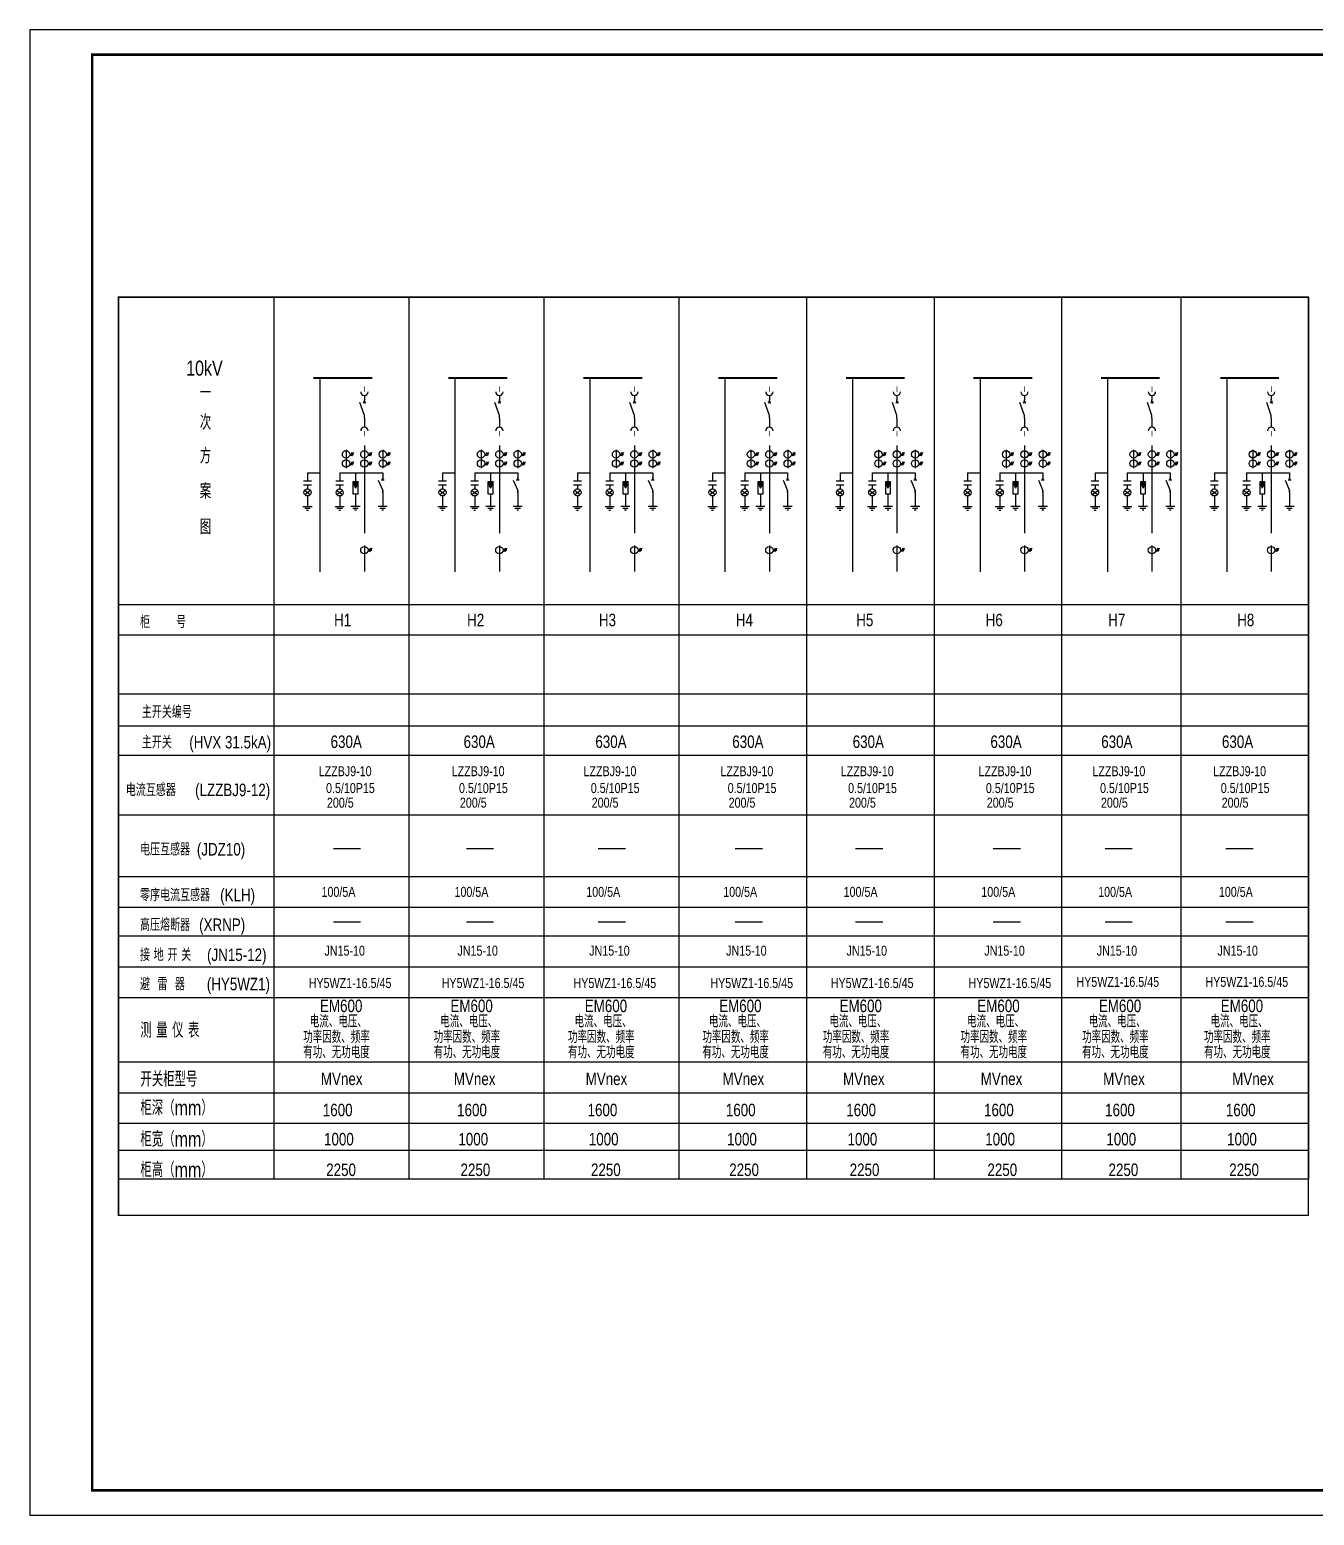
# Model space of a CAD drawing. Extents: x 562591 to 1355713, y 459382 to 835216.
# Drawn here: x 691192 to 742557, y 644552 to 703952 of the extents above; entities that cross this region are included whole.
import ezdxf

# ---------------------------------------------------------------- set-up
doc = ezdxf.new("R2010")
doc.units = 0
doc.header["$LTSCALE"] = 1000
doc.header["$MEASUREMENT"] = 0
for name, color, linetype in [('TEL_TITLE', 7, 'Continuous'), ('公共标注层', 8, 'Continuous'), ('动力平面导线层', 3, 'Continuous')]:
    doc.layers.add(name, color=color, linetype=linetype)
doc.styles.add('H1', font='jrs.shx', dxfattribs={"width": 0.7, "bigfont": 'jhz.shx'})
doc.styles.add('Lee', font='jrs.shx', dxfattribs={"bigfont": 'hztxt.shx'})

msp = doc.modelspace()

# ---------------------------------------------------------------- linework, layer by layer
at = {"color": 7}
for p, q in [((700958, 693256), (700958, 657989)), ((706356, 693256), (706356, 657989)), ((711754, 693256), (711754, 657989)), ((717152, 693256), (717152, 657989)), ((722251, 693256), (722251, 657989)), ((727351, 693256), (727351, 657989)), ((732451, 693256), (732451, 657989)), ((737219, 693256), (737219, 657989)), ((737219, 693256), (737219, 657989)), ((742319, 693256), (742319, 657989)), ((742319, 693256), (742319, 657989)), ((742319, 677383), (694744, 677383)), ((742319, 676104), (694744, 676104)), ((742319, 674933), (694744, 674933)), ((742319, 672552), (694744, 672552)), ((700958, 670860), (700958, 657989)), ((703338, 671209), (704425, 671209)), ((708655, 671209), (709742, 671209)), ((713925, 671209), (715012, 671209)), ((719400, 671209), (720487, 671209)), ((724215, 671209), (725302, 671209)), ((729723, 671209), (730809, 671209)), ((734193, 671209), (735280, 671209)), ((739020, 671209), (740107, 671209)), ((742319, 670080), (694744, 670080)), ((742319, 668856), (694744, 668856)), ((703338, 668286), (704425, 668286)), ((708655, 668286), (709742, 668286)), ((713925, 668286), (715012, 668286)), ((719400, 668286), (720487, 668286)), ((724215, 668286), (725302, 668286)), ((729723, 668286), (730809, 668286)), ((734193, 668286), (735280, 668286)), ((739020, 668286), (740107, 668286)), ((742319, 667703), (694744, 667703)), ((742319, 666470), (694744, 666470)), ((742319, 665245), (694744, 665245)), ((742319, 662671), (694744, 662671)), ((694744, 661447), (742319, 661447)), ((694744, 661447), (742319, 661447)), ((742319, 660222), (694744, 660222)), ((742319, 659142), (694744, 659142)), ((742319, 657989), (694744, 657989))]:
    msp.add_line(p, q, dxfattribs=at)
at = {"color": 0}
for p, q in [((704574, 688533), (704395, 689047)), ((704622, 689081), (704525, 689016)), ((704525, 689075), (704622, 689018)), ((704574, 689047), (704574, 689157)), ((709972, 688533), (709793, 689047)), ((710020, 689081), (709923, 689016)), ((709923, 689075), (710020, 689018)), ((709972, 689047), (709972, 689157)), ((715369, 688533), (715191, 689047)), ((715418, 689081), (715321, 689016)), ((715321, 689075), (715418, 689018)), ((715369, 689047), (715369, 689157)), ((720767, 688533), (720589, 689047)), ((720816, 689081), (720719, 689016)), ((720719, 689075), (720816, 689018)), ((720767, 689047), (720767, 689157)), ((725867, 688533), (725689, 689047)), ((725915, 689081), (725819, 689016)), ((725819, 689075), (725915, 689018)), ((725867, 689047), (725867, 689157)), ((730967, 688533), (730789, 689047)), ((731015, 689081), (730919, 689016)), ((730919, 689075), (731015, 689018)), ((730967, 689047), (730967, 689157)), ((736067, 688533), (735889, 689047)), ((736115, 689081), (736019, 689016)), ((736019, 689075), (736115, 689018)), ((736067, 689047), (736067, 689157)), ((740835, 688533), (740657, 689047)), ((740883, 689081), (740787, 689016)), ((740787, 689075), (740883, 689018)), ((740835, 689047), (740835, 689157)), ((703986, 686972), (704133, 686972)), ((704075, 687045), (704001, 686899)), ((704075, 686678), (704001, 686532)), ((704133, 687045), (704060, 686899)), ((704133, 686678), (704060, 686532)), ((704720, 686972), (704867, 686972)), ((704808, 687045), (704735, 686899)), ((704808, 686678), (704735, 686532)), ((704867, 687045), (704794, 686899)), ((704867, 686678), (704794, 686532)), ((705454, 686972), (705601, 686972)), ((705542, 687045), (705469, 686899)), ((705542, 686678), (705469, 686532)), ((705601, 687045), (705528, 686899)), ((705601, 686678), (705528, 686532)), ((709384, 686972), (709531, 686972)), ((709472, 687045), (709399, 686899)), ((709472, 686678), (709399, 686532)), ((709531, 687045), (709458, 686899)), ((709531, 686678), (709458, 686532)), ((710118, 686972), (710265, 686972)), ((710206, 687045), (710133, 686899)), ((710206, 686678), (710133, 686532)), ((710265, 687045), (710192, 686899)), ((710265, 686678), (710192, 686532)), ((710852, 686972), (710999, 686972)), ((710940, 687045), (710867, 686899)), ((710940, 686678), (710867, 686532)), ((710999, 687045), (710926, 686899)), ((710999, 686678), (710926, 686532)), ((714782, 686972), (714929, 686972)), ((714870, 687045), (714797, 686899)), ((714870, 686678), (714797, 686532)), ((714929, 687045), (714856, 686899)), ((714929, 686678), (714856, 686532)), ((715516, 686972), (715663, 686972)), ((715604, 687045), (715531, 686899)), ((715604, 686678), (715531, 686532)), ((715663, 687045), (715590, 686899)), ((715663, 686678), (715590, 686532)), ((716250, 686972), (716397, 686972)), ((716338, 687045), (716265, 686899)), ((716338, 686678), (716265, 686532)), ((716397, 687045), (716324, 686899)), ((716397, 686678), (716324, 686532)), ((720180, 686972), (720327, 686972)), ((720268, 687045), (720195, 686899)), ((720268, 686678), (720195, 686532)), ((720327, 687045), (720254, 686899)), ((720327, 686678), (720254, 686532)), ((720914, 686972), (721061, 686972)), ((721002, 687045), (720929, 686899)), ((721002, 686678), (720929, 686532)), ((721061, 687045), (720988, 686899)), ((721061, 686678), (720988, 686532)), ((721648, 686972), (721795, 686972)), ((721736, 687045), (721663, 686899)), ((721736, 686678), (721663, 686532)), ((721795, 687045), (721721, 686899)), ((721795, 686678), (721721, 686532)), ((725280, 686972), (725427, 686972)), ((725368, 687045), (725295, 686899)), ((725368, 686678), (725295, 686532)), ((725427, 687045), (725353, 686899)), ((725427, 686678), (725353, 686532)), ((726014, 686972), (726161, 686972)), ((726102, 687045), (726029, 686899)), ((726102, 686678), (726029, 686532)), ((726161, 687045), (726087, 686899)), ((726161, 686678), (726087, 686532)), ((726748, 686972), (726895, 686972)), ((726836, 687045), (726763, 686899)), ((726836, 686678), (726763, 686532)), ((726895, 687045), (726821, 686899)), ((726895, 686678), (726821, 686532)), ((730380, 686972), (730527, 686972)), ((730468, 687045), (730395, 686899)), ((730468, 686678), (730395, 686532)), ((730527, 687045), (730453, 686899)), ((730527, 686678), (730453, 686532)), ((731114, 686972), (731261, 686972)), ((731202, 687045), (731128, 686899)), ((731202, 686678), (731128, 686532)), ((731261, 687045), (731187, 686899)), ((731261, 686678), (731187, 686532)), ((731848, 686972), (731994, 686972)), ((731936, 687045), (731862, 686899)), ((731936, 686678), (731862, 686532)), ((731994, 687045), (731921, 686899)), ((731994, 686678), (731921, 686532)), ((735480, 686972), (735627, 686972)), ((735568, 687045), (735494, 686899)), ((735568, 686678), (735494, 686532)), ((735627, 687045), (735553, 686899)), ((735627, 686678), (735553, 686532)), ((736214, 686972), (736360, 686972)), ((736302, 687045), (736228, 686899)), ((736302, 686678), (736228, 686532)), ((736360, 687045), (736287, 686899)), ((736360, 686678), (736287, 686532)), ((736948, 686972), (737094, 686972)), ((737036, 687045), (736962, 686899)), ((737036, 686678), (736962, 686532)), ((737094, 687045), (737021, 686899)), ((737094, 686678), (737021, 686532)), ((740248, 686972), (740394, 686972)), ((740336, 687045), (740262, 686899)), ((740336, 686678), (740262, 686532)), ((740394, 687045), (740321, 686899)), ((740394, 686678), (740321, 686532)), ((740982, 686972), (741128, 686972)), ((741070, 687045), (740996, 686899)), ((741070, 686678), (740996, 686532)), ((741128, 687045), (741055, 686899)), ((741128, 686678), (741055, 686532)), ((741715, 686972), (741862, 686972)), ((741804, 687045), (741730, 686899)), ((741804, 686678), (741730, 686532)), ((741862, 687045), (741789, 686899)), ((741862, 686678), (741789, 686532)), ((703986, 686605), (704133, 686605)), ((704720, 686605), (704867, 686605)), ((705454, 686605), (705601, 686605)), ((709384, 686605), (709531, 686605)), ((710118, 686605), (710265, 686605)), ((710852, 686605), (710999, 686605)), ((714782, 686605), (714929, 686605)), ((715516, 686605), (715663, 686605)), ((716250, 686605), (716397, 686605)), ((720180, 686605), (720327, 686605)), ((720914, 686605), (721061, 686605)), ((721648, 686605), (721795, 686605)), ((725280, 686605), (725427, 686605)), ((726014, 686605), (726161, 686605)), ((726748, 686605), (726895, 686605)), ((730380, 686605), (730527, 686605)), ((731114, 686605), (731261, 686605)), ((731848, 686605), (731994, 686605)), ((735480, 686605), (735627, 686605)), ((736214, 686605), (736360, 686605)), ((736948, 686605), (737094, 686605)), ((740248, 686605), (740394, 686605)), ((740982, 686605), (741128, 686605)), ((741715, 686605), (741862, 686605)), ((702146, 685909), (702454, 685909)), ((702146, 685759), (702454, 685759)), ((702187, 685365), (702413, 685534)), ((702187, 685534), (702413, 685365)), ((703433, 685909), (703741, 685909)), ((703433, 685759), (703741, 685759)), ((703474, 685365), (703700, 685534)), ((703474, 685534), (703700, 685365)), ((705130, 685944), (705306, 685533)), ((705364, 685944), (705247, 685944)), ((707544, 685909), (707852, 685909)), ((707544, 685759), (707852, 685759)), ((707585, 685365), (707811, 685534)), ((707585, 685534), (707811, 685365)), ((708831, 685909), (709139, 685909)), ((708831, 685759), (709139, 685759)), ((708872, 685365), (709098, 685534)), ((708872, 685534), (709098, 685365)), ((710528, 685944), (710704, 685533)), ((710762, 685944), (710645, 685944)), ((712942, 685909), (713250, 685909)), ((712942, 685759), (713250, 685759)), ((712983, 685365), (713209, 685534)), ((712983, 685534), (713209, 685365)), ((714229, 685909), (714537, 685909)), ((714229, 685759), (714537, 685759)), ((714270, 685365), (714496, 685534)), ((714270, 685534), (714496, 685365)), ((715925, 685944), (716102, 685533)), ((716160, 685944), (716043, 685944)), ((718340, 685909), (718648, 685909)), ((718340, 685759), (718648, 685759)), ((718381, 685365), (718607, 685534)), ((718381, 685534), (718607, 685365)), ((719627, 685909), (719935, 685909)), ((719627, 685759), (719935, 685759)), ((719668, 685365), (719893, 685534)), ((719668, 685534), (719893, 685365)), ((721323, 685944), (721499, 685533)), ((721558, 685944), (721441, 685944)), ((723440, 685909), (723748, 685909)), ((723440, 685759), (723748, 685759)), ((723481, 685365), (723706, 685534)), ((723481, 685534), (723706, 685365)), ((724726, 685909), (725035, 685909)), ((724726, 685759), (725035, 685759)), ((724768, 685365), (724993, 685534)), ((724768, 685534), (724993, 685365)), ((726423, 685944), (726599, 685533)), ((726658, 685944), (726541, 685944)), ((728539, 685909), (728848, 685909)), ((728539, 685759), (728848, 685759)), ((728581, 685365), (728806, 685534)), ((728581, 685534), (728806, 685365)), ((729826, 685909), (730135, 685909)), ((729826, 685759), (730135, 685759)), ((729868, 685365), (730093, 685534)), ((729868, 685534), (730093, 685365)), ((731523, 685944), (731699, 685533)), ((731758, 685944), (731640, 685944)), ((733639, 685909), (733948, 685909)), ((733639, 685759), (733948, 685759)), ((733681, 685365), (733906, 685534)), ((733681, 685534), (733906, 685365)), ((734926, 685909), (735234, 685909)), ((734926, 685759), (735234, 685759)), ((734967, 685365), (735193, 685534)), ((734967, 685534), (735193, 685365)), ((736623, 685944), (736799, 685533)), ((736858, 685944), (736740, 685944)), ((738407, 685909), (738716, 685909)), ((738407, 685759), (738716, 685759)), ((738449, 685365), (738674, 685534)), ((738449, 685534), (738674, 685365)), ((739694, 685909), (740002, 685909)), ((739694, 685759), (740002, 685759)), ((739735, 685365), (739961, 685534)), ((739735, 685534), (739961, 685365)), ((741391, 685944), (741567, 685533)), ((741626, 685944), (741508, 685944)), ((702117, 684893), (702484, 684893)), ((703403, 684893), (703770, 684893)), ((704033, 684897), (704400, 684897)), ((705122, 684897), (705489, 684897)), ((707515, 684893), (707882, 684893)), ((708801, 684893), (709168, 684893)), ((709431, 684897), (709798, 684897)), ((710520, 684897), (710887, 684897)), ((712913, 684893), (713279, 684893)), ((714199, 684893), (714566, 684893)), ((714828, 684897), (715195, 684897)), ((715918, 684897), (716285, 684897)), ((718310, 684893), (718677, 684893)), ((719597, 684893), (719964, 684893)), ((720226, 684897), (720593, 684897)), ((721316, 684897), (721683, 684897)), ((723410, 684893), (723777, 684893)), ((724697, 684893), (725064, 684893)), ((725326, 684897), (725693, 684897)), ((726416, 684897), (726783, 684897)), ((728510, 684893), (728877, 684893)), ((729797, 684893), (730164, 684893)), ((730426, 684897), (730793, 684897)), ((731516, 684897), (731883, 684897)), ((733610, 684893), (733977, 684893)), ((734897, 684893), (735264, 684893)), ((735526, 684897), (735893, 684897)), ((736616, 684897), (736982, 684897)), ((738378, 684893), (738745, 684893)), ((739665, 684893), (740032, 684893)), ((740294, 684897), (740661, 684897)), ((741383, 684897), (741750, 684897)), ((702190, 684820), (702410, 684820)), ((702263, 684746), (702337, 684746)), ((703477, 684820), (703697, 684820)), ((703550, 684746), (703624, 684746)), ((704106, 684824), (704326, 684824)), ((704179, 684751), (704253, 684751)), ((705196, 684824), (705416, 684824)), ((705269, 684751), (705342, 684751)), ((707588, 684820), (707808, 684820)), ((707661, 684746), (707735, 684746)), ((708875, 684820), (709095, 684820)), ((708948, 684746), (709022, 684746)), ((709504, 684824), (709724, 684824)), ((709577, 684751), (709651, 684751)), ((710594, 684824), (710814, 684824)), ((710667, 684751), (710740, 684751)), ((712986, 684820), (713206, 684820)), ((713059, 684746), (713133, 684746)), ((714273, 684820), (714493, 684820)), ((714346, 684746), (714419, 684746)), ((714902, 684824), (715122, 684824)), ((714975, 684751), (715049, 684751)), ((715991, 684824), (716212, 684824)), ((716065, 684751), (716138, 684751)), ((718384, 684820), (718604, 684820)), ((718457, 684746), (718531, 684746)), ((719671, 684820), (719891, 684820)), ((719744, 684746), (719817, 684746)), ((720300, 684824), (720520, 684824)), ((720373, 684751), (720447, 684751)), ((721389, 684824), (721610, 684824)), ((721463, 684751), (721536, 684751)), ((723484, 684820), (723704, 684820)), ((723557, 684746), (723630, 684746)), ((724770, 684820), (724991, 684820)), ((724844, 684746), (724917, 684746)), ((725400, 684824), (725620, 684824)), ((725473, 684751), (725546, 684751)), ((726489, 684824), (726709, 684824)), ((726563, 684751), (726636, 684751)), ((728584, 684820), (728804, 684820)), ((728657, 684746), (728730, 684746)), ((729870, 684820), (730090, 684820)), ((729944, 684746), (730017, 684746)), ((730499, 684824), (730720, 684824)), ((730573, 684751), (730646, 684751)), ((731589, 684824), (731809, 684824)), ((731662, 684751), (731736, 684751)), ((733683, 684820), (733904, 684820)), ((733757, 684746), (733830, 684746)), ((734970, 684820), (735190, 684820)), ((735044, 684746), (735117, 684746)), ((735599, 684824), (735819, 684824)), ((735673, 684751), (735746, 684751)), ((736689, 684824), (736909, 684824)), ((736762, 684751), (736836, 684751)), ((738451, 684820), (738671, 684820)), ((738525, 684746), (738598, 684746)), ((739738, 684820), (739958, 684820)), ((739811, 684746), (739885, 684746)), ((740367, 684824), (740587, 684824)), ((740441, 684751), (740514, 684751)), ((741457, 684824), (741677, 684824)), ((741530, 684751), (741604, 684751)), ((704720, 683145), (704867, 683145)), ((704808, 683219), (704735, 683072)), ((704867, 683219), (704794, 683072)), ((710118, 683145), (710265, 683145)), ((710206, 683219), (710133, 683072)), ((710265, 683219), (710192, 683072)), ((715516, 683145), (715663, 683145)), ((715604, 683219), (715531, 683072)), ((715663, 683219), (715590, 683072)), ((720914, 683145), (721061, 683145)), ((721002, 683219), (720929, 683072)), ((721061, 683219), (720988, 683072)), ((726014, 683145), (726161, 683145)), ((726102, 683219), (726029, 683072)), ((726161, 683219), (726087, 683072)), ((731114, 683145), (731261, 683145)), ((731202, 683219), (731128, 683072)), ((731261, 683219), (731187, 683072)), ((736214, 683145), (736360, 683145)), ((736302, 683219), (736228, 683072)), ((736360, 683219), (736287, 683072)), ((740982, 683145), (741128, 683145)), ((741070, 683219), (740996, 683072)), ((741128, 683219), (741055, 683072)), ((694744, 680966), (742319, 680966)), ((742319, 679741), (694744, 679741))]:
    msp.add_line(p, q, dxfattribs=at)
at = {"color": 7, "const_width": 60}
msp.add_lwpolyline([(694744, 693256), (742319, 693256), (742319, 656543), (694744, 656543)], close=True, dxfattribs=at)
at = {"color": 0}
for centre, radius in [((703840, 686972), 147), ((703840, 686605), 147), ((704574, 686972), 147), ((704574, 686605), 147), ((705308, 686972), 147), ((705308, 686605), 147), ((709238, 686972), 147), ((709238, 686605), 147), ((709972, 686972), 147), ((709972, 686605), 147), ((710705, 686972), 147), ((710705, 686605), 147), ((714636, 686972), 147), ((714636, 686605), 147), ((715369, 686972), 147), ((715369, 686605), 147), ((716103, 686972), 147), ((716103, 686605), 147), ((720033, 686972), 147), ((720033, 686605), 147), ((720767, 686972), 147), ((720767, 686605), 147), ((721501, 686972), 147), ((721501, 686605), 147), ((725133, 686972), 147), ((725133, 686605), 147), ((725867, 686972), 147), ((725867, 686605), 147), ((726601, 686972), 147), ((726601, 686605), 147), ((730233, 686972), 147), ((730233, 686605), 147), ((730967, 686972), 147), ((730967, 686605), 147), ((731701, 686972), 147), ((731701, 686605), 147), ((735333, 686972), 147), ((735333, 686605), 147), ((736067, 686972), 147), ((736067, 686605), 147), ((736801, 686972), 147), ((736801, 686605), 147), ((740101, 686972), 147), ((740101, 686605), 147), ((740835, 686972), 147), ((740835, 686605), 147), ((741569, 686972), 147), ((741569, 686605), 147), ((702300, 685449), 141), ((703587, 685449), 141), ((707698, 685449), 141), ((708985, 685449), 141), ((713096, 685449), 141), ((714383, 685449), 141), ((718494, 685449), 141), ((719781, 685449), 141), ((723594, 685449), 141), ((724881, 685449), 141), ((728694, 685449), 141), ((729980, 685449), 141), ((733793, 685449), 141), ((735080, 685449), 141), ((738561, 685449), 141), ((739848, 685449), 141), ((704574, 683145), 147), ((709972, 683145), 147), ((715369, 683145), 147), ((720767, 683145), 147), ((725867, 683145), 147), ((730967, 683145), 147), ((736067, 683145), 147), ((740835, 683145), 147)]:
    msp.add_circle(centre, radius, dxfattribs=at)
for centre, start, end in [((704574, 689471), 180, 0), ((709972, 689471), 180, 0), ((715369, 689471), 180, 0), ((720767, 689471), 180, 0), ((725867, 689471), 180, 0), ((730967, 689471), 180, 0), ((736067, 689471), 180, 0), ((740835, 689471), 180, 0), ((704574, 687910), 0, 180), ((709972, 687910), 0, 180), ((715369, 687910), 0, 180), ((720767, 687910), 0, 180), ((725867, 687910), 0, 180), ((730967, 687910), 0, 180), ((736067, 687910), 0, 180), ((740835, 687910), 0, 180)]:
    msp.add_arc(centre, 147, start, end, dxfattribs=at)
at = {"layer": 'TEL_TITLE'}
msp.add_lwpolyline([(691192, 644552), (817292, 644552), (817292, 703952), (691192, 703952)], close=True, dxfattribs=at)
at = {"layer": 'TEL_TITLE', "const_width": 100}
msp.add_lwpolyline([(693692, 645552), (816292, 645552), (816292, 702952), (693692, 702952)], close=True, dxfattribs=at)
at = {"layer": '公共标注层', "color": 0}
for p, q in [((704112, 685870), (704216, 685617)), ((704320, 685870), (704216, 685617)), ((709510, 685870), (709614, 685617)), ((709718, 685870), (709614, 685617)), ((714908, 685870), (715012, 685617)), ((715116, 685870), (715012, 685617)), ((720306, 685870), (720410, 685617)), ((720514, 685870), (720410, 685617)), ((725406, 685870), (725510, 685617)), ((725614, 685870), (725510, 685617)), ((730506, 685870), (730610, 685617)), ((730714, 685870), (730610, 685617)), ((735605, 685870), (735709, 685617)), ((735813, 685870), (735709, 685617)), ((740373, 685870), (740477, 685617)), ((740581, 685870), (740477, 685617))]:
    msp.add_line(p, q, dxfattribs=at)
for points in [[(704112, 685396), (704320, 685396), (704320, 685870), (704112, 685870)], [(709510, 685396), (709718, 685396), (709718, 685870), (709510, 685870)], [(714908, 685396), (715116, 685396), (715116, 685870), (714908, 685870)], [(720306, 685396), (720514, 685396), (720514, 685870), (720306, 685870)], [(725406, 685396), (725614, 685396), (725614, 685870), (725406, 685870)], [(730506, 685396), (730714, 685396), (730714, 685870), (730506, 685870)], [(735605, 685396), (735813, 685396), (735813, 685870), (735605, 685870)], [(740373, 685396), (740581, 685396), (740581, 685870), (740373, 685870)]]:
    msp.add_lwpolyline(points, close=True, dxfattribs=at)
for points in [[(704112, 685870), (704216, 685617), (704320, 685870)], [(709510, 685870), (709614, 685617), (709718, 685870)], [(714908, 685870), (715012, 685617), (715116, 685870)], [(720306, 685870), (720410, 685617), (720514, 685870)], [(725406, 685870), (725510, 685617), (725614, 685870)], [(730506, 685870), (730610, 685617), (730714, 685870)], [(735605, 685870), (735709, 685617), (735813, 685870)], [(740373, 685870), (740477, 685617), (740581, 685870)]]:
    msp.add_solid(points, dxfattribs=at)
at = {"layer": '动力平面导线层', "color": 1}
for p, q in [((702799, 690024), (702799, 682280)), ((708197, 690024), (708197, 682280)), ((713595, 690024), (713595, 682280)), ((718993, 690024), (718993, 682280)), ((724092, 690024), (724092, 682280)), ((729192, 690024), (729192, 682280)), ((734292, 690024), (734292, 682280)), ((739060, 690024), (739060, 682280)), ((704574, 689324), (704574, 689157)), ((709972, 689324), (709972, 689157)), ((715369, 689324), (715369, 689157)), ((720767, 689324), (720767, 689157)), ((725867, 689324), (725867, 689157)), ((730967, 689324), (730967, 689157)), ((736067, 689324), (736067, 689157)), ((740835, 689324), (740835, 689157)), ((704574, 688423), (704574, 688533)), ((709972, 688423), (709972, 688533)), ((715369, 688423), (715369, 688533)), ((720767, 688423), (720767, 688533)), ((725867, 688423), (725867, 688533)), ((730967, 688423), (730967, 688533)), ((736067, 688423), (736067, 688533)), ((740835, 688423), (740835, 688533)), ((704574, 688423), (704574, 688056)), ((709972, 688423), (709972, 688056)), ((715369, 688423), (715369, 688056)), ((720767, 688423), (720767, 688056)), ((725867, 688423), (725867, 688056)), ((730967, 688423), (730967, 688056)), ((736067, 688423), (736067, 688056)), ((740835, 688423), (740835, 688056)), ((704574, 687322), (704574, 683823)), ((709972, 687322), (709972, 683823)), ((715369, 687322), (715369, 683823)), ((720767, 687322), (720767, 683823)), ((725867, 687322), (725867, 683823)), ((730967, 687322), (730967, 683823)), ((736067, 687322), (736067, 683823)), ((740835, 687322), (740835, 683823)), ((703840, 687155), (703840, 686422)), ((704574, 687155), (704574, 686422)), ((705308, 687155), (705308, 686422)), ((709238, 687155), (709238, 686422)), ((709972, 687155), (709972, 686422)), ((710705, 687155), (710705, 686422)), ((714636, 687155), (714636, 686422)), ((715369, 687155), (715369, 686422)), ((716103, 687155), (716103, 686422)), ((720033, 687155), (720033, 686422)), ((720767, 687155), (720767, 686422)), ((721501, 687155), (721501, 686422)), ((725133, 687155), (725133, 686422)), ((725867, 687155), (725867, 686422)), ((726601, 687155), (726601, 686422)), ((730233, 687155), (730233, 686422)), ((730967, 687155), (730967, 686422)), ((731701, 687155), (731701, 686422)), ((735333, 687155), (735333, 686422)), ((736067, 687155), (736067, 686422)), ((736801, 687155), (736801, 686422)), ((740101, 687155), (740101, 686422)), ((740835, 687155), (740835, 686422)), ((741569, 687155), (741569, 686422)), ((702300, 686240), (702799, 686240)), ((702300, 686240), (702300, 685909)), ((703587, 686240), (705306, 686240)), ((703587, 686240), (703587, 685909)), ((704216, 686240), (704216, 685870)), ((705306, 686240), (705306, 685944)), ((705306, 686225), (705306, 686228)), ((707698, 686240), (708197, 686240)), ((707698, 686240), (707698, 685909)), ((708985, 686240), (710704, 686240)), ((708985, 686240), (708985, 685909)), ((709614, 686240), (709614, 685870)), ((710704, 686240), (710704, 685944)), ((710704, 686225), (710704, 686228)), ((713096, 686240), (713595, 686240)), ((713096, 686240), (713096, 685909)), ((714383, 686240), (716102, 686240)), ((714383, 686240), (714383, 685909)), ((715012, 686240), (715012, 685870)), ((716102, 686240), (716102, 685944)), ((716102, 686225), (716102, 686228)), ((718494, 686240), (718993, 686240)), ((718494, 686240), (718494, 685909)), ((719781, 686240), (721499, 686240)), ((719781, 686240), (719781, 685909)), ((720410, 686240), (720410, 685870)), ((721499, 686240), (721499, 685944)), ((721499, 686225), (721499, 686228)), ((723594, 686240), (724092, 686240)), ((723594, 686240), (723594, 685909)), ((724881, 686240), (726599, 686240)), ((724881, 686240), (724881, 685909)), ((725510, 686240), (725510, 685870)), ((726599, 686240), (726599, 685944)), ((726599, 686225), (726599, 686228)), ((728694, 686240), (729192, 686240)), ((728694, 686240), (728694, 685909)), ((729980, 686240), (731699, 686240)), ((729980, 686240), (729980, 685909)), ((730610, 686240), (730610, 685870)), ((731699, 686240), (731699, 685944)), ((731699, 686225), (731699, 686228)), ((733793, 686240), (734292, 686240)), ((733793, 686240), (733793, 685909)), ((735080, 686240), (736799, 686240)), ((735080, 686240), (735080, 685909)), ((735709, 686240), (735709, 685870)), ((736799, 686240), (736799, 685944)), ((736799, 686225), (736799, 686228)), ((738561, 686240), (739060, 686240)), ((738561, 686240), (738561, 685909)), ((739848, 686240), (741567, 686240)), ((739848, 686240), (739848, 685909)), ((740477, 686240), (740477, 685870)), ((741567, 686240), (741567, 685944)), ((741567, 686225), (741567, 686228)), ((702300, 685759), (702300, 685684)), ((702300, 685684), (702300, 685590)), ((703587, 685759), (703587, 685684)), ((703587, 685684), (703587, 685590)), ((705306, 685944), (705306, 686032)), ((705306, 685445), (705306, 685533)), ((705306, 685485), (705306, 684897)), ((707698, 685759), (707698, 685684)), ((707698, 685684), (707698, 685590)), ((708985, 685759), (708985, 685684)), ((708985, 685684), (708985, 685590)), ((710704, 685944), (710704, 686032)), ((710704, 685445), (710704, 685533)), ((710704, 685485), (710704, 684897)), ((713096, 685759), (713096, 685684)), ((713096, 685684), (713096, 685590)), ((714383, 685759), (714383, 685684)), ((714383, 685684), (714383, 685590)), ((716102, 685944), (716102, 686032)), ((716102, 685445), (716102, 685533)), ((716102, 685485), (716102, 684897)), ((718494, 685759), (718494, 685684)), ((718494, 685684), (718494, 685590)), ((719781, 685759), (719781, 685684)), ((719781, 685684), (719781, 685590)), ((721499, 685944), (721499, 686032)), ((721499, 685445), (721499, 685533)), ((721499, 685485), (721499, 684897)), ((723594, 685759), (723594, 685684)), ((723594, 685684), (723594, 685590)), ((724881, 685759), (724881, 685684)), ((724881, 685684), (724881, 685590)), ((726599, 685944), (726599, 686032)), ((726599, 685445), (726599, 685533)), ((726599, 685485), (726599, 684897)), ((728694, 685759), (728694, 685684)), ((728694, 685684), (728694, 685590)), ((729980, 685759), (729980, 685684)), ((729980, 685684), (729980, 685590)), ((731699, 685944), (731699, 686032)), ((731699, 685445), (731699, 685533)), ((731699, 685485), (731699, 684897)), ((733793, 685759), (733793, 685684)), ((733793, 685684), (733793, 685590)), ((735080, 685759), (735080, 685684)), ((735080, 685684), (735080, 685590)), ((736799, 685944), (736799, 686032)), ((736799, 685445), (736799, 685533)), ((736799, 685485), (736799, 684897)), ((738561, 685759), (738561, 685684)), ((738561, 685684), (738561, 685590)), ((739848, 685759), (739848, 685684)), ((739848, 685684), (739848, 685590)), ((741567, 685944), (741567, 686032)), ((741567, 685445), (741567, 685533)), ((741567, 685485), (741567, 684897)), ((702300, 685308), (702300, 685214)), ((702300, 685264), (702300, 684893)), ((703587, 685308), (703587, 685214)), ((703587, 685264), (703587, 684893)), ((704216, 685396), (704216, 684897)), ((704216, 685282), (704216, 685261)), ((707698, 685308), (707698, 685214)), ((707698, 685264), (707698, 684893)), ((708985, 685308), (708985, 685214)), ((708985, 685264), (708985, 684893)), ((709614, 685396), (709614, 684897)), ((709614, 685282), (709614, 685261)), ((713096, 685308), (713096, 685214)), ((713096, 685264), (713096, 684893)), ((714383, 685308), (714383, 685214)), ((714383, 685264), (714383, 684893)), ((715012, 685396), (715012, 684897)), ((715012, 685282), (715012, 685261)), ((718494, 685308), (718494, 685214)), ((718494, 685264), (718494, 684893)), ((719781, 685308), (719781, 685214)), ((719781, 685264), (719781, 684893)), ((720410, 685396), (720410, 684897)), ((720410, 685282), (720410, 685261)), ((723594, 685308), (723594, 685214)), ((723594, 685264), (723594, 684893)), ((724881, 685308), (724881, 685214)), ((724881, 685264), (724881, 684893)), ((725510, 685396), (725510, 684897)), ((725510, 685282), (725510, 685261)), ((728694, 685308), (728694, 685214)), ((728694, 685264), (728694, 684893)), ((729980, 685308), (729980, 685214)), ((729980, 685264), (729980, 684893)), ((730610, 685396), (730610, 684897)), ((730610, 685282), (730610, 685261)), ((733793, 685308), (733793, 685214)), ((733793, 685264), (733793, 684893)), ((735080, 685308), (735080, 685214)), ((735080, 685264), (735080, 684893)), ((735709, 685396), (735709, 684897)), ((735709, 685282), (735709, 685261)), ((738561, 685308), (738561, 685214)), ((738561, 685264), (738561, 684893)), ((739848, 685308), (739848, 685214)), ((739848, 685264), (739848, 684893)), ((740477, 685396), (740477, 684897)), ((740477, 685282), (740477, 685261)), ((704574, 683333), (704574, 682288)), ((704574, 683329), (704574, 682861)), ((709972, 683333), (709972, 682288)), ((709972, 683329), (709972, 682861)), ((715369, 683333), (715369, 682288)), ((715369, 683329), (715369, 682861)), ((720767, 683333), (720767, 682288)), ((720767, 683329), (720767, 682861)), ((725867, 683333), (725867, 682288)), ((725867, 683329), (725867, 682861)), ((730967, 683333), (730967, 682288)), ((730967, 683329), (730967, 682861)), ((736067, 683333), (736067, 682288)), ((736067, 683329), (736067, 682861)), ((740835, 683333), (740835, 682288)), ((740835, 683329), (740835, 682861))]:
    msp.add_line(p, q, dxfattribs=at)
at = {"layer": '动力平面导线层', "const_width": 73.4}
for points in [[(702537, 690024), (704887, 690024)], [(707934, 690024), (710285, 690024)], [(713332, 690024), (715683, 690024)], [(718730, 690024), (721081, 690024)], [(723830, 690024), (726181, 690024)], [(728930, 690024), (731280, 690024)], [(734030, 690024), (736380, 690024)], [(738798, 690024), (741148, 690024)]]:
    msp.add_lwpolyline(points, dxfattribs=at)
at = {"layer": '动力平面导线层', "color": 1}
for points in [[(704574, 690058, 0, 0, 0), (704574, 689471, 29.4, 29.4, 0), (704574, 689691, 29.4, 29.4, 0)], [(709972, 690058, 0, 0, 0), (709972, 689471, 29.4, 29.4, 0), (709972, 689691, 29.4, 29.4, 0)], [(715369, 690058, 0, 0, 0), (715369, 689471, 29.4, 29.4, 0), (715369, 689691, 29.4, 29.4, 0)], [(720767, 690058, 0, 0, 0), (720767, 689471, 29.4, 29.4, 0), (720767, 689691, 29.4, 29.4, 0)], [(725867, 690058, 0, 0, 0), (725867, 689471, 29.4, 29.4, 0), (725867, 689691, 29.4, 29.4, 0)], [(730967, 690058, 0, 0, 0), (730967, 689471, 29.4, 29.4, 0), (730967, 689691, 29.4, 29.4, 0)], [(736067, 690058, 0, 0, 0), (736067, 689471, 29.4, 29.4, 0), (736067, 689691, 29.4, 29.4, 0)], [(740835, 690058, 0, 0, 0), (740835, 689471, 29.4, 29.4, 0), (740835, 689691, 29.4, 29.4, 0)], [(704574, 687322, 0, 0, 0), (704574, 687910, 29.4, 29.4, 0), (704574, 687689, 29.4, 29.4, 0)], [(709972, 687322, 0, 0, 0), (709972, 687910, 29.4, 29.4, 0), (709972, 687689, 29.4, 29.4, 0)], [(715369, 687322, 0, 0, 0), (715369, 687910, 29.4, 29.4, 0), (715369, 687689, 29.4, 29.4, 0)], [(720767, 687322, 0, 0, 0), (720767, 687910, 29.4, 29.4, 0), (720767, 687689, 29.4, 29.4, 0)], [(725867, 687322, 0, 0, 0), (725867, 687910, 29.4, 29.4, 0), (725867, 687689, 29.4, 29.4, 0)], [(730967, 687322, 0, 0, 0), (730967, 687910, 29.4, 29.4, 0), (730967, 687689, 29.4, 29.4, 0)], [(736067, 687322, 0, 0, 0), (736067, 687910, 29.4, 29.4, 0), (736067, 687689, 29.4, 29.4, 0)], [(740835, 687322, 0, 0, 0), (740835, 687910, 29.4, 29.4, 0), (740835, 687689, 29.4, 29.4, 0)], [(702799, 683886, 0, 0, 0), (702799, 683630, 0, 220, 0), (702799, 683409, 0, 0, 0), (702799, 683152, 0, 0, 0)], [(704574, 683089, 0, 0, 0), (704574, 683346, 0, 220, 0), (704574, 683566, 0, 0, 0), (704574, 683823, 0, 0, 0)], [(708197, 683886, 0, 0, 0), (708197, 683630, 0, 220, 0), (708197, 683409, 0, 0, 0), (708197, 683152, 0, 0, 0)], [(709972, 683089, 0, 0, 0), (709972, 683346, 0, 220, 0), (709972, 683566, 0, 0, 0), (709972, 683823, 0, 0, 0)], [(713595, 683886, 0, 0, 0), (713595, 683630, 0, 220, 0), (713595, 683409, 0, 0, 0), (713595, 683152, 0, 0, 0)], [(715369, 683089, 0, 0, 0), (715369, 683346, 0, 220, 0), (715369, 683566, 0, 0, 0), (715369, 683823, 0, 0, 0)], [(718993, 683886, 0, 0, 0), (718993, 683630, 0, 220, 0), (718993, 683409, 0, 0, 0), (718993, 683152, 0, 0, 0)], [(720767, 683089, 0, 0, 0), (720767, 683346, 0, 220, 0), (720767, 683566, 0, 0, 0), (720767, 683823, 0, 0, 0)], [(724092, 683886, 0, 0, 0), (724092, 683630, 0, 220, 0), (724092, 683409, 0, 0, 0), (724092, 683152, 0, 0, 0)], [(725867, 683089, 0, 0, 0), (725867, 683346, 0, 220, 0), (725867, 683566, 0, 0, 0), (725867, 683823, 0, 0, 0)], [(729192, 683886, 0, 0, 0), (729192, 683630, 0, 220, 0), (729192, 683409, 0, 0, 0), (729192, 683152, 0, 0, 0)], [(730967, 683089, 0, 0, 0), (730967, 683346, 0, 220, 0), (730967, 683566, 0, 0, 0), (730967, 683823, 0, 0, 0)], [(734292, 683886, 0, 0, 0), (734292, 683630, 0, 220, 0), (734292, 683409, 0, 0, 0), (734292, 683152, 0, 0, 0)], [(736067, 683089, 0, 0, 0), (736067, 683346, 0, 220, 0), (736067, 683566, 0, 0, 0), (736067, 683823, 0, 0, 0)], [(739060, 683886, 0, 0, 0), (739060, 683630, 0, 220, 0), (739060, 683409, 0, 0, 0), (739060, 683152, 0, 0, 0)], [(740835, 683089, 0, 0, 0), (740835, 683346, 0, 220, 0), (740835, 683566, 0, 0, 0), (740835, 683823, 0, 0, 0)]]:
    msp.add_lwpolyline(points, format="xyseb", dxfattribs=at)
at = {"layer": '动力平面导线层', "color": 30}
for p in [(702300, 685603), (702300, 685603), (703587, 685603), (703587, 685603), (707698, 685603), (707698, 685603), (708985, 685603), (708985, 685603), (713096, 685603), (713096, 685603), (714383, 685603), (714383, 685603), (718494, 685603), (718494, 685603), (719781, 685603), (719781, 685603), (723594, 685603), (723594, 685603), (724881, 685603), (724881, 685603), (728694, 685603), (728694, 685603), (729980, 685603), (729980, 685603), (733793, 685603), (733793, 685603), (735080, 685603), (735080, 685603), (738561, 685603), (738561, 685603), (739848, 685603), (739848, 685603)]:
    msp.add_point(p, dxfattribs=at)

# ---------------------------------------------------------------- texts
at = {"color": 0, "width": 0.8}
for s, height, style, p in [('10kV', 600, 'H1', (697447, 690120)), ('一', 600, 'H1', (697994, 689145)), ('次', 600, 'H1', (697994, 687957)), ('方', 600, 'H1', (697994, 686611)), ('案', 600, 'H1', (697994, 685203)), ('图', 600, 'H1', (697994, 683774)), ('柜       号', 500, 'Lee', (695603, 680022)), ('H1', 500, 'H1', (703365, 680101)), ('H2', 500, 'H1', (708682, 680101)), ('H3', 500, 'H1', (713952, 680101)), ('H4', 500, 'H1', (719427, 680101)), ('H5', 500, 'H1', (724242, 680101)), ('H6', 500, 'H1', (729418, 680101)), ('H7', 500, 'H1', (734315, 680101)), ('H8', 500, 'H1', (739474, 680101))]:
    msp.add_text(s, height=height, dxfattribs=dict(at, style=style)).set_placement(p)
at = {"color": 7, "width": 0.8}
for s, height, style, p in [('主开关编号', 500, 'Lee', (695675, 676424)), ('主开关', 500, 'Lee', (695675, 675214)), ('(HVX 31.5kA)', 500, 'Lee', (697574, 675214)), ('630A', 500, 'H1', (703223, 675233)), ('630A', 500, 'H1', (708540, 675233)), ('630A', 500, 'H1', (713810, 675233)), ('630A', 500, 'H1', (719285, 675233)), ('630A', 500, 'H1', (724100, 675233)), ('630A', 500, 'H1', (729607, 675233)), ('630A', 500, 'H1', (734038, 675233)), ('630A', 500, 'H1', (738865, 675233)), ('LZZBJ9-10', 400, 'H1', (702747, 674105)), ('LZZBJ9-10', 400, 'H1', (708064, 674105)), ('LZZBJ9-10', 400, 'H1', (713334, 674105)), ('LZZBJ9-10', 400, 'H1', (718809, 674105)), ('LZZBJ9-10', 400, 'H1', (723624, 674105)), ('LZZBJ9-10', 400, 'H1', (729131, 674105)), ('LZZBJ9-10', 400, 'H1', (733684, 674105)), ('LZZBJ9-10', 400, 'H1', (738511, 674105)), ('电流互感器', 500, 'Lee', (695037, 673306)), ('(LZZBJ9-12)', 500, 'Lee', (697806, 673306)), ('0.5/10P15', 400, 'H1', (703041, 673430)), ('0.5/10P15', 400, 'H1', (708357, 673430)), ('0.5/10P15', 400, 'H1', (713627, 673430)), ('0.5/10P15', 400, 'H1', (719102, 673430)), ('0.5/10P15', 400, 'H1', (723917, 673430)), ('0.5/10P15', 400, 'H1', (729425, 673430)), ('0.5/10P15', 400, 'H1', (733990, 673430)), ('0.5/10P15', 400, 'H1', (738817, 673430)), ('200/5', 400, 'H1', (703077, 672846)), ('200/5', 400, 'H1', (708394, 672846)), ('200/5', 400, 'H1', (713664, 672846)), ('200/5', 400, 'H1', (719139, 672846)), ('200/5', 400, 'H1', (723954, 672846)), ('200/5', 400, 'H1', (729462, 672846)), ('200/5', 400, 'H1', (734027, 672846)), ('200/5', 400, 'H1', (738854, 672846)), ('电压互感器', 500, 'Lee', (695603, 670931)), ('(JDZ10)', 500, 'Lee', (697877, 670931)), ('零序电流互感器', 500, 'Lee', (695603, 669104)), ('(KLH)', 500, 'Lee', (698807, 669104)), ('100/5A', 400, 'H1', (702860, 669280)), ('100/5A', 400, 'H1', (708177, 669280)), ('100/5A', 400, 'H1', (713447, 669280)), ('100/5A', 400, 'H1', (718922, 669280)), ('100/5A', 400, 'H1', (723737, 669280)), ('100/5A', 400, 'H1', (729244, 669280)), ('100/5A', 400, 'H1', (733914, 669280)), ('100/5A', 400, 'H1', (738742, 669280)), ('高压熔断器', 500, 'Lee', (695603, 667916)), ('(XRNP)', 500, 'Lee', (697966, 667916)), ('接 地 开 关', 500, 'Lee', (695603, 666714)), ('(JN15-12)', 500, 'Lee', (698282, 666714)), ('JN15-10', 400, 'H1', (702978, 666928)), ('JN15-10', 400, 'H1', (708295, 666928)), ('JN15-10', 400, 'H1', (713565, 666928)), ('JN15-10', 400, 'H1', (719040, 666928)), ('JN15-10', 400, 'H1', (723855, 666928)), ('JN15-10', 400, 'H1', (729362, 666928)), ('JN15-10', 400, 'H1', (733858, 666928)), ('JN15-10', 400, 'H1', (738685, 666928)), ('避  雷  器', 500, 'Lee', (695603, 665544)), ('(HY5WZ1)', 500, 'Lee', (698274, 665544)), ('HY5WZ1-16.5/45', 400, 'H1', (702349, 665633)), ('HY5WZ1-16.5/45', 400, 'H1', (707666, 665633)), ('HY5WZ1-16.5/45', 400, 'H1', (712936, 665633)), ('HY5WZ1-16.5/45', 400, 'H1', (718411, 665633)), ('HY5WZ1-16.5/45', 400, 'H1', (723225, 665633)), ('HY5WZ1-16.5/45', 400, 'H1', (728733, 665633)), ('HY5WZ1-16.5/45', 400, 'H1', (733047, 665682)), ('HY5WZ1-16.5/45', 400, 'H1', (738206, 665682)), ('EM600', 500, 'H1', (702800, 664671)), ('EM600', 500, 'H1', (708015, 664671)), ('EM600', 500, 'H1', (713387, 664671)), ('EM600', 500, 'H1', (718760, 664671)), ('EM600', 500, 'H1', (723575, 664671)), ('EM600', 500, 'H1', (729082, 664671)), ('EM600', 500, 'H1', (733942, 664671)), ('EM600', 500, 'H1', (738816, 664671)), ('测 量 仪 表', 600, 'H1', (695618, 663650)), ('电流、电压、', 500, 'H1', (702392, 664056)), ('电流、电压、', 500, 'H1', (707607, 664056)), ('电流、电压、', 500, 'H1', (712979, 664056)), ('电流、电压、', 500, 'H1', (718352, 664056)), ('电流、电压、', 500, 'H1', (723167, 664056)), ('电流、电压、', 500, 'H1', (728674, 664056)), ('电流、电压、', 500, 'H1', (733534, 664056)), ('电流、电压、', 500, 'H1', (738408, 664056)), ('功率因数、频率', 500, 'H1', (702129, 663430)), ('功率因数、频率', 500, 'H1', (707344, 663430)), ('功率因数、频率', 500, 'H1', (712716, 663430)), ('功率因数、频率', 500, 'H1', (718089, 663430)), ('功率因数、频率', 500, 'H1', (722904, 663430)), ('功率因数、频率', 500, 'H1', (728412, 663430)), ('功率因数、频率', 500, 'H1', (733271, 663430)), ('功率因数、频率', 500, 'H1', (738146, 663430)), ('有功、无功电度', 500, 'H1', (702129, 662824)), ('有功、无功电度', 500, 'H1', (707344, 662824)), ('有功、无功电度', 500, 'H1', (712716, 662824)), ('有功、无功电度', 500, 'H1', (718089, 662824)), ('有功、无功电度', 500, 'H1', (722904, 662824)), ('有功、无功电度', 500, 'H1', (728412, 662824)), ('有功、无功电度', 500, 'H1', (733271, 662824)), ('有功、无功电度', 500, 'H1', (738146, 662824)), ('开关柜型号', 600, 'H1', (695618, 661691)), ('MVnex', 500, 'H1', (702835, 661753)), ('MVnex', 500, 'H1', (708152, 661753)), ('MVnex', 500, 'H1', (713422, 661753)), ('MVnex', 500, 'H1', (718897, 661753)), ('MVnex', 500, 'H1', (723712, 661753)), ('MVnex', 500, 'H1', (729219, 661753)), ('MVnex', 500, 'H1', (734116, 661753)), ('MVnex', 500, 'H1', (739275, 661753)), ('柜深（mm）', 600, 'H1', (695618, 660544)), ('1600', 500, 'H1', (702912, 660509)), ('1600', 500, 'H1', (708283, 660509)), ('1600', 500, 'H1', (713499, 660509)), ('1600', 500, 'H1', (719028, 660509)), ('1600', 500, 'H1', (723843, 660509)), ('1600', 500, 'H1', (729351, 660509)), ('1600', 500, 'H1', (734193, 660509)), ('1600', 500, 'H1', (739020, 660509)), ('柜宽（mm）', 600, 'H1', (695618, 659292)), ('1000', 500, 'H1', (702961, 659342)), ('1000', 500, 'H1', (708333, 659342)), ('1000', 500, 'H1', (713548, 659342)), ('1000', 500, 'H1', (719078, 659342)), ('1000', 500, 'H1', (723893, 659342)), ('1000', 500, 'H1', (729400, 659342)), ('1000', 500, 'H1', (734243, 659342)), ('1000', 500, 'H1', (739070, 659342)), ('柜高（mm）', 600, 'H1', (695618, 658067)), ('2250', 500, 'H1', (703047, 658117)), ('2250', 500, 'H1', (708418, 658117)), ('2250', 500, 'H1', (713634, 658117)), ('2250', 500, 'H1', (719163, 658117)), ('2250', 500, 'H1', (723978, 658117)), ('2250', 500, 'H1', (729486, 658117)), ('2250', 500, 'H1', (734329, 658117)), ('2250', 500, 'H1', (739156, 658117))]:
    msp.add_text(s, height=height, dxfattribs=dict(at, style=style)).set_placement(p)

doc.saveas('drawing.dxf')
